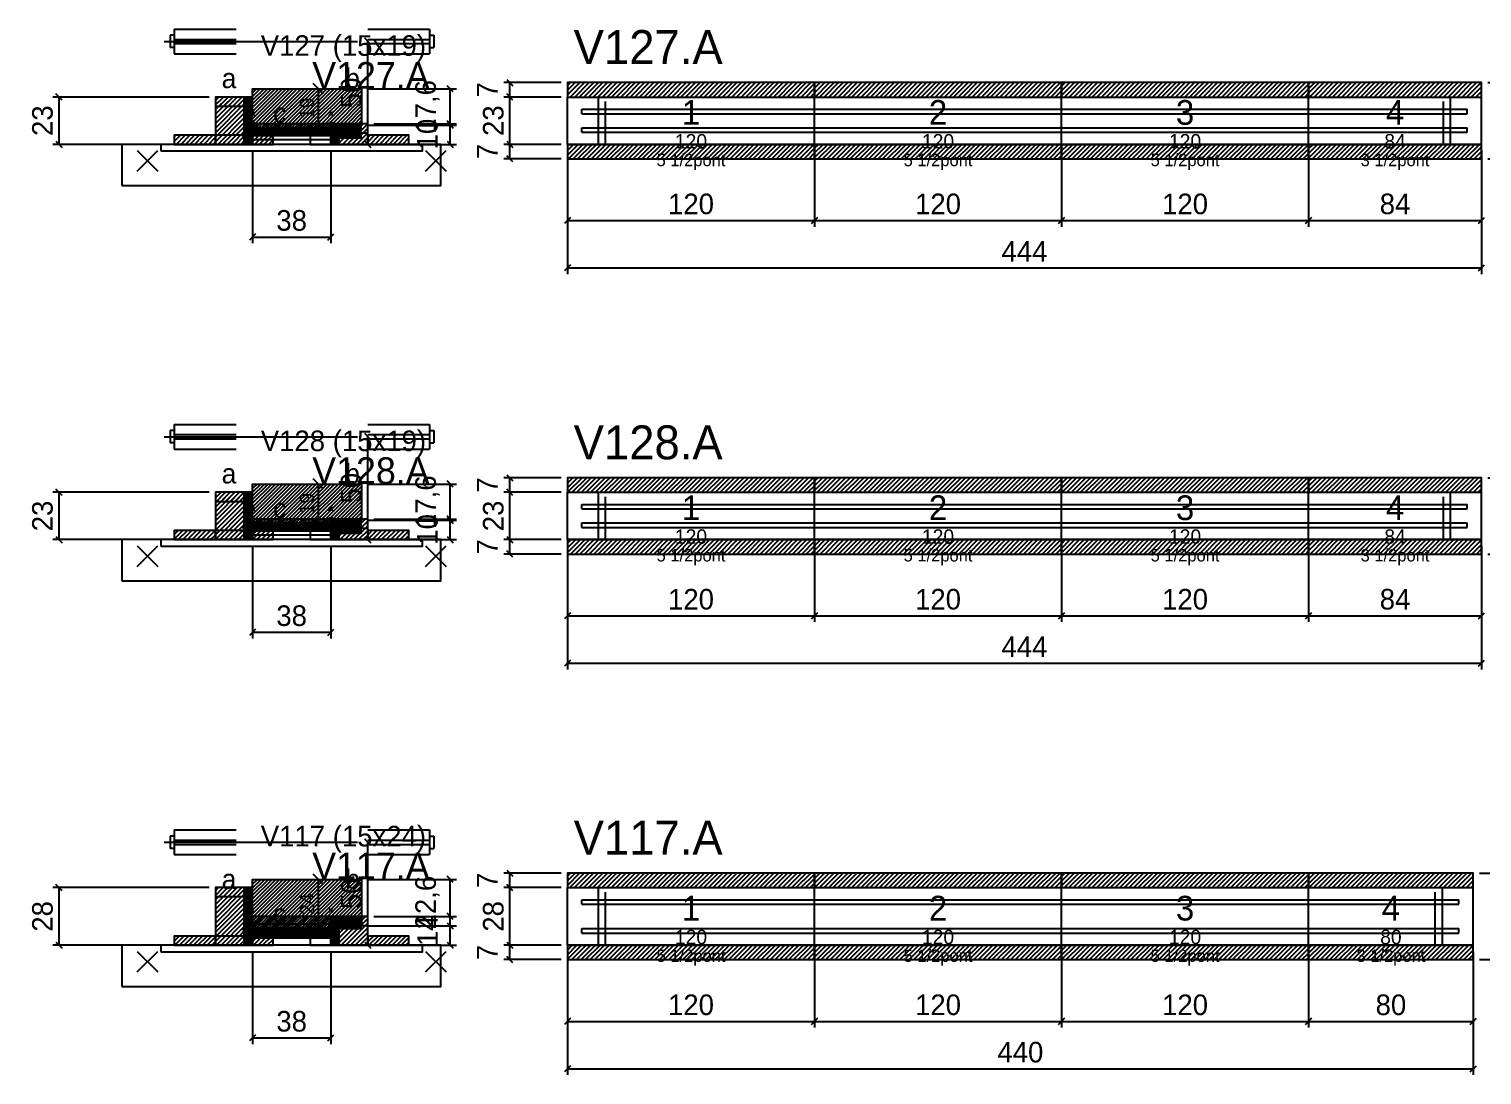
# Model space of a CAD drawing. Extents: x -72 to 3070, y -7480 to 1250.
# Drawn here: x -69 to 637, y -4717 to -4209 of the extents above; entities that cross this region are included whole.
import ezdxf
from ezdxf.enums import TextEntityAlignment as Align

# ---------------------------------------------------------------- set-up
doc = ezdxf.new("R2010")
doc.units = 0
for name, color, linetype in [('5', 5, 'Continuous'), ('BARRA_ANCORAGEM', 126, 'Continuous'), ('barrote', 126, 'Continuous'), ('CONCRETO', 251, 'Continuous'), ('COTA', 241, 'Continuous'), ('Cota Seção (2x)', 241, 'Continuous'), ('detalhes', 7, 'Continuous'), ('Hachura', 251, 'Continuous'), ('HACHURACONCRETO', 251, 'Continuous'), ('Madeira', 126, 'Continuous'), ('NOMENCLATURA', 7, 'Continuous'), ('Painéis', 200, 'Continuous'), ('presilha', 224, 'Continuous'), ('SARR_2.2x7', 40, 'Continuous'), ('SARR_3.5x7', 81, 'Continuous'), ('SARRAFO_2_2X7', 40, 'Continuous'), ('SCO-___-LAJ', 224, 'Continuous'), ('TENSOR', 224, 'Continuous'), ('texto', 7, 'Continuous'), ('Texto Seção', 7, 'Continuous')]:
    doc.layers.add(name, color=color, linetype=linetype)
doc.dimstyles.new('PAINEL', dxfattribs={"dimtxt": 10, "dimasz": 3, "dimexe": 3, "dimexo": 3, "dimgap": 3, "dimtad": 1, "dimblk": 'OBLIQUE', "dimblk1": 'OBLIQUE', "dimcen": 2.5, "dimclrd": 4, "dimclre": 4, "dimclrt": 240, "dimazin": 3, "dimtfac": 1, "dimtmove": 0, "dimatfit": 3})
doc.dimstyles.new('SECAO2X', dxfattribs={"dimtxt": 7, "dimasz": 5, "dimexe": 3, "dimexo": 3, "dimgap": 2, "dimtad": 3, "dimblk": 'OBLIQUE', "dimblk1": 'OBLIQUE', "dimcen": 2.5, "dimclrd": 4, "dimclre": 4, "dimclrt": 1, "dimazin": 3, "dimtfac": 1, "dimtmove": 0, "dimatfit": 3})

# ---------------------------------------------------------------- blocks, each defined once
blk = doc.blocks.new('PAR_ESQ')
for p, q in [((-1, -1), (1, 1)), ((-1, 1), (1, -1))]:
    blk.add_line(p, q)
blk = doc.blocks.new('PAR_FUNDO_ESQ')
for p, q in [((-1, -1), (1, 1)), ((-1, 1), (1, -1))]:
    blk.add_line(p, q)
blk = doc.blocks.new('PAR_FUNDO_DIR')
for p, q in [((-1, -1), (1, 1)), ((-1, 1), (1, -1))]:
    blk.add_line(p, q)
blk = doc.blocks.new('par_int_esq')
for p, q in [((-1, -1), (1, 1)), ((-1, 1), (1, -1))]:
    blk.add_line(p, q)
blk = doc.blocks.new('par_int_dir')
for p, q in [((-1, -1), (1, 1)), ((-1, 1), (1, -1))]:
    blk.add_line(p, q)
blk = doc.blocks.new('_OBLIQUE')
at = {"color": 0, "linetype": 'BYBLOCK'}
blk.add_line((-0.5, -0.5), (0.5, 0.5), dxfattribs=at)

msp = doc.modelspace()

# ---------------------------------------------------------------- hatches: boundary and pattern name
at = {"layer": 'COTA'}
h = msp.add_hatch(dxfattribs=at)
h.set_pattern_fill('ANSI31', scale=0.4)
h.paths.add_polyline_path([(40, -4257), (40, -4238), (93, -4238), (93, -4255.6), (78, -4255.6), (78, -4257)])
h = msp.add_hatch(dxfattribs=at)
h.set_pattern_fill('ANSI31', scale=0.5)
h.paths.add_polyline_path([(193, -4242), (313, -4242), (313, -4235), (193, -4235)])
h = msp.add_hatch(dxfattribs=at)
h.set_pattern_fill('ANSI31', scale=0.5)
h.paths.add_polyline_path([(313, -4242), (433, -4242), (433, -4235), (313, -4235)])
h = msp.add_hatch(dxfattribs=at)
h.set_pattern_fill('ANSI31', scale=0.5)
h.paths.add_polyline_path([(433, -4242), (553, -4242), (553, -4235), (433, -4235)])
h = msp.add_hatch(dxfattribs=at)
h.set_pattern_fill('ANSI31', scale=0.5)
h.paths.add_polyline_path([(553, -4242), (637, -4242), (637, -4235), (553, -4235)])
h = msp.add_hatch(dxfattribs=at)
h.set_pattern_fill('ANSI31', scale=0.5)
h.paths.add_polyline_path([(193, -4272), (313, -4272), (313, -4265), (193, -4265)])
h = msp.add_hatch(dxfattribs=at)
h.set_pattern_fill('ANSI31', scale=0.5)
h.paths.add_polyline_path([(313, -4272), (433, -4272), (433, -4265), (313, -4265)])
h = msp.add_hatch(dxfattribs=at)
h.set_pattern_fill('ANSI31', scale=0.5)
h.paths.add_polyline_path([(433, -4272), (553, -4272), (553, -4265), (433, -4265)])
h = msp.add_hatch(dxfattribs=at)
h.set_pattern_fill('ANSI31', scale=0.5)
h.paths.add_polyline_path([(553, -4272), (637, -4272), (637, -4265), (553, -4265)])
h = msp.add_hatch(dxfattribs=at)
h.set_pattern_fill('ANSI31', scale=0.4)
h.paths.add_polyline_path([(40, -4449), (40, -4430), (93, -4430), (93, -4447.6), (78, -4447.6), (78, -4449)])
h = msp.add_hatch(dxfattribs=at)
h.set_pattern_fill('ANSI31', scale=0.5)
h.paths.add_polyline_path([(193, -4434), (313, -4434), (313, -4427), (193, -4427)])
h = msp.add_hatch(dxfattribs=at)
h.set_pattern_fill('ANSI31', scale=0.5)
h.paths.add_polyline_path([(313, -4434), (433, -4434), (433, -4427), (313, -4427)])
h = msp.add_hatch(dxfattribs=at)
h.set_pattern_fill('ANSI31', scale=0.5)
h.paths.add_polyline_path([(433, -4434), (553, -4434), (553, -4427), (433, -4427)])
h = msp.add_hatch(dxfattribs=at)
h.set_pattern_fill('ANSI31', scale=0.5)
h.paths.add_polyline_path([(553, -4434), (637, -4434), (637, -4427), (553, -4427)])
h = msp.add_hatch(dxfattribs=at)
h.set_pattern_fill('ANSI31', scale=0.5)
h.paths.add_polyline_path([(193, -4464), (313, -4464), (313, -4457), (193, -4457)])
h = msp.add_hatch(dxfattribs=at)
h.set_pattern_fill('ANSI31', scale=0.5)
h.paths.add_polyline_path([(313, -4464), (433, -4464), (433, -4457), (313, -4457)])
h = msp.add_hatch(dxfattribs=at)
h.set_pattern_fill('ANSI31', scale=0.5)
h.paths.add_polyline_path([(433, -4464), (553, -4464), (553, -4457), (433, -4457)])
h = msp.add_hatch(dxfattribs=at)
h.set_pattern_fill('ANSI31', scale=0.5)
h.paths.add_polyline_path([(553, -4464), (637, -4464), (637, -4457), (553, -4457)])
h = msp.add_hatch(dxfattribs=at)
h.set_pattern_fill('ANSI31', scale=0.4)
h.paths.add_polyline_path([(40, -4646), (40, -4622), (93, -4622), (93, -4644.6), (78, -4644.6), (78, -4646)])
h = msp.add_hatch(dxfattribs=at)
h.set_pattern_fill('ANSI31', scale=0.5)
h.paths.add_polyline_path([(193, -4626), (313, -4626), (313, -4619), (193, -4619)])
h = msp.add_hatch(dxfattribs=at)
h.set_pattern_fill('ANSI31', scale=0.5)
h.paths.add_polyline_path([(313, -4626), (433, -4626), (433, -4619), (313, -4619)])
h = msp.add_hatch(dxfattribs=at)
h.set_pattern_fill('ANSI31', scale=0.5)
h.paths.add_polyline_path([(433, -4626), (553, -4626), (553, -4619), (433, -4619)])
h = msp.add_hatch(dxfattribs=at)
h.set_pattern_fill('ANSI31', scale=0.5)
h.paths.add_polyline_path([(553, -4626), (633, -4626), (633, -4619), (553, -4619)])
h = msp.add_hatch(dxfattribs=at)
h.set_pattern_fill('ANSI31', scale=0.5)
h.paths.add_polyline_path([(193, -4661), (313, -4661), (313, -4654), (193, -4654)])
h = msp.add_hatch(dxfattribs=at)
h.set_pattern_fill('ANSI31', scale=0.5)
h.paths.add_polyline_path([(313, -4661), (433, -4661), (433, -4654), (313, -4654)])
h = msp.add_hatch(dxfattribs=at)
h.set_pattern_fill('ANSI31', scale=0.5)
h.paths.add_polyline_path([(433, -4661), (553, -4661), (553, -4654), (433, -4654)])
h = msp.add_hatch(dxfattribs=at)
h.set_pattern_fill('ANSI31', scale=0.5)
h.paths.add_polyline_path([(553, -4661), (633, -4661), (633, -4654), (553, -4654)])
at = {"layer": 'Hachura'}
h = msp.add_hatch(dxfattribs=at)
h.set_pattern_fill('ANSI31', scale=0.5)
h.paths.add_polyline_path([(22, -4265), (36, -4265), (36, -4242), (22, -4242)])
h = msp.add_hatch(dxfattribs=at)
h.set_pattern_fill('ANSI31', scale=0.5)
h.paths.add_polyline_path([(22, -4246.4), (36, -4246.4), (36, -4242), (22, -4242)])
h = msp.add_hatch(dxfattribs=at)
h.set_pattern_fill('SOLID')
h.paths.add_polyline_path([(36, -4265), (40, -4265), (40, -4242), (36, -4242)])
h = msp.add_hatch(dxfattribs=at)
h.set_pattern_fill('SOLID')
h.paths.add_polyline_path([(78, -4265), (82, -4265), (82, -4255), (78, -4255)])
h = msp.add_hatch(dxfattribs=at)
h.set_pattern_fill('SOLID')
h.paths.add_polyline_path([(78, -4255), (93, -4255), (93, -4262), (78, -4262)])
h = msp.add_hatch(dxfattribs=at)
h.set_pattern_fill('ANSI31', scale=0.5)
h.paths.add_polyline_path([(82, -4265), (96, -4265), (96, -4255), (82, -4255)])
h = msp.add_hatch(dxfattribs=at)
h.set_pattern_fill('ANSI31', scale=0.5)
h.paths.add_polyline_path([(82, -4259.4), (96, -4259.4), (96, -4255), (82, -4255)])
h = msp.add_hatch(dxfattribs=at)
h.set_pattern_fill('ANSI31', scale=0.5)
h.paths.add_polyline_path([(2, -4265), (22, -4265), (22, -4260.6), (2, -4260.6)])
h = msp.add_hatch(dxfattribs=at)
h.set_pattern_fill('SOLID')
h.paths.add_polyline_path([(40, -4260.6), (78, -4260.6), (78, -4257), (40, -4257)])
h = msp.add_hatch(dxfattribs=at)
h.set_pattern_fill('ANSI31', scale=0.5)
h.paths.add_polyline_path([(40, -4265), (50, -4265), (50, -4260.6), (40, -4260.6)])
h = msp.add_hatch(dxfattribs=at)
h.set_pattern_fill('ANSI31', scale=0.5)
h.paths.add_polyline_path([(96, -4265), (116, -4265), (116, -4260.6), (96, -4260.6)])
h = msp.add_hatch(dxfattribs=at)
h.set_pattern_fill('ANSI31', scale=0.5)
h.paths.add_polyline_path([(22, -4457), (36, -4457), (36, -4434), (22, -4434)])
h = msp.add_hatch(dxfattribs=at)
h.set_pattern_fill('ANSI31', scale=0.5)
h.paths.add_polyline_path([(22, -4438.4), (36, -4438.4), (36, -4434), (22, -4434)])
h = msp.add_hatch(dxfattribs=at)
h.set_pattern_fill('SOLID')
h.paths.add_polyline_path([(36, -4457), (40, -4457), (40, -4434), (36, -4434)])
h = msp.add_hatch(dxfattribs=at)
h.set_pattern_fill('ANSI31', scale=0.5)
h.paths.add_polyline_path([(2, -4457), (22, -4457), (22, -4452.6), (2, -4452.6)])
h = msp.add_hatch(dxfattribs=at)
h.set_pattern_fill('SOLID')
h.paths.add_polyline_path([(40, -4452.6), (78, -4452.6), (78, -4449), (40, -4449)])
h = msp.add_hatch(dxfattribs=at)
h.set_pattern_fill('ANSI31', scale=0.5)
h.paths.add_polyline_path([(40, -4457), (50, -4457), (50, -4452.6), (40, -4452.6)])
h = msp.add_hatch(dxfattribs=at)
h.set_pattern_fill('SOLID')
h.paths.add_polyline_path([(78, -4457), (82, -4457), (82, -4447), (78, -4447)])
h = msp.add_hatch(dxfattribs=at)
h.set_pattern_fill('SOLID')
h.paths.add_polyline_path([(78, -4447), (93, -4447), (93, -4454), (78, -4454)])
h = msp.add_hatch(dxfattribs=at)
h.set_pattern_fill('ANSI31', scale=0.5)
h.paths.add_polyline_path([(82, -4457), (96, -4457), (96, -4447), (82, -4447)])
h = msp.add_hatch(dxfattribs=at)
h.set_pattern_fill('ANSI31', scale=0.5)
h.paths.add_polyline_path([(82, -4451.4), (96, -4451.4), (96, -4447), (82, -4447)])
h = msp.add_hatch(dxfattribs=at)
h.set_pattern_fill('ANSI31', scale=0.5)
h.paths.add_polyline_path([(96, -4457), (116, -4457), (116, -4452.6), (96, -4452.6)])
h = msp.add_hatch(dxfattribs=at)
h.set_pattern_fill('ANSI31', scale=0.5)
h.paths.add_polyline_path([(22, -4654), (36, -4654), (36, -4626), (22, -4626)])
h = msp.add_hatch(dxfattribs=at)
h.set_pattern_fill('ANSI31', scale=0.5)
h.paths.add_polyline_path([(22, -4630.4), (36, -4630.4), (36, -4626), (22, -4626)])
h = msp.add_hatch(dxfattribs=at)
h.set_pattern_fill('SOLID')
h.paths.add_polyline_path([(36, -4654), (40, -4654), (40, -4626), (36, -4626)])
h = msp.add_hatch(dxfattribs=at)
h.set_pattern_fill('SOLID')
h.paths.add_polyline_path([(78, -4654), (82, -4654), (82, -4640), (78, -4640)])
h = msp.add_hatch(dxfattribs=at)
h.set_pattern_fill('SOLID')
h.paths.add_polyline_path([(78, -4640), (93, -4640), (93, -4646), (78, -4646)])
h = msp.add_hatch(dxfattribs=at)
h.set_pattern_fill('ANSI31', scale=0.5)
h.paths.add_polyline_path([(82, -4654), (96, -4654), (96, -4640), (82, -4640)])
h = msp.add_hatch(dxfattribs=at)
h.set_pattern_fill('ANSI31', scale=0.5)
h.paths.add_polyline_path([(82, -4644.4), (96, -4644.4), (96, -4640), (82, -4640)])
h = msp.add_hatch(dxfattribs=at)
h.set_pattern_fill('ANSI31', scale=0.5)
h.paths.add_polyline_path([(2, -4654), (22, -4654), (22, -4649.6), (2, -4649.6)])
h = msp.add_hatch(dxfattribs=at)
h.set_pattern_fill('SOLID')
h.paths.add_polyline_path([(40, -4649.6), (78, -4649.6), (78, -4646), (40, -4646)])
h = msp.add_hatch(dxfattribs=at)
h.set_pattern_fill('ANSI31', scale=0.5)
h.paths.add_polyline_path([(40, -4654), (50, -4654), (50, -4649.6), (40, -4649.6)])
h = msp.add_hatch(dxfattribs=at)
h.set_pattern_fill('ANSI31', scale=0.5)
h.paths.add_polyline_path([(96, -4654), (116, -4654), (116, -4649.6), (96, -4649.6)])
at = {"layer": 'HACHURACONCRETO'}
h = msp.add_hatch(dxfattribs=at)
h.set_pattern_fill('ANSI31', scale=0.3)
h.paths.add_polyline_path([(40, -4260.6), (78, -4260.6), (78, -4255), (40, -4255)])
h = msp.add_hatch(dxfattribs=at)
h.set_pattern_fill('ANSI31', scale=0.3)
h.paths.add_polyline_path([(40, -4452.6), (78, -4452.6), (78, -4447), (40, -4447)])
h = msp.add_hatch(dxfattribs=at)
h.set_pattern_fill('ANSI31', scale=0.3)
h.paths.add_polyline_path([(40, -4649.6), (78, -4649.6), (78, -4640), (40, -4640)])

# ---------------------------------------------------------------- linework, layer by layer
for p, q in [((0, -4212), (0, -4218)), ((2, -4212), (0, -4212)), ((2, -4209), (32, -4209)), ((2, -4209), (2, -4221)), ((96, -4209), (126, -4209)), ((126, -4209), (126, -4221)), ((126, -4212), (128, -4212)), ((128, -4212), (128, -4218)), ((2, -4218), (0, -4218)), ((2, -4214), (32, -4214)), ((2, -4216), (32, -4216)), ((96, -4214), (126, -4214)), ((96, -4216), (126, -4216)), ((126, -4218), (128, -4218)), ((2, -4221), (32, -4221)), ((96, -4221), (126, -4221)), ((0, -4404), (0, -4410)), ((2, -4404), (0, -4404)), ((2, -4401), (32, -4401)), ((2, -4401), (2, -4413)), ((96, -4401), (126, -4401)), ((126, -4401), (126, -4413)), ((126, -4404), (128, -4404)), ((128, -4404), (128, -4410)), ((2, -4410), (0, -4410)), ((2, -4406), (32, -4406)), ((2, -4408), (32, -4408)), ((96, -4406), (126, -4406)), ((96, -4408), (126, -4408)), ((126, -4410), (128, -4410)), ((2, -4413), (32, -4413)), ((96, -4413), (126, -4413)), ((0, -4601), (0, -4607)), ((2, -4601), (0, -4601)), ((2, -4598), (32, -4598)), ((2, -4598), (2, -4610)), ((96, -4598), (126, -4598)), ((126, -4598), (126, -4610)), ((126, -4601), (128, -4601)), ((128, -4601), (128, -4607)), ((2, -4607), (0, -4607)), ((2, -4603), (32, -4603)), ((2, -4605), (32, -4605)), ((96, -4603), (126, -4603)), ((96, -4605), (126, -4605)), ((126, -4607), (128, -4607)), ((2, -4610), (32, -4610)), ((96, -4610), (126, -4610))]:
    msp.add_line(p, q)
at = {"layer": 'BARRA_ANCORAGEM'}
for p, q in [((40, -4257.3), (78, -4257.3)), ((40, -4259.3), (40, -4257.3)), ((40, -4259.3), (78, -4259.3)), ((40, -4260.7), (78, -4260.7)), ((40, -4262.7), (40, -4260.7)), ((40, -4262.7), (78, -4262.7)), ((78, -4259.3), (78, -4257.3)), ((78, -4262.7), (78, -4260.7)), ((40, -4449.3), (78, -4449.3)), ((40, -4451.3), (40, -4449.3)), ((40, -4451.3), (78, -4451.3)), ((40, -4452.7), (78, -4452.7)), ((40, -4454.7), (40, -4452.7)), ((78, -4451.3), (78, -4449.3)), ((78, -4454.7), (78, -4452.7)), ((40, -4454.7), (78, -4454.7)), ((40, -4643.62), (78, -4643.62)), ((40, -4645.62), (40, -4643.62)), ((78, -4645.62), (78, -4643.62)), ((40, -4645.62), (78, -4645.62)), ((40, -4648.38), (78, -4648.38)), ((40, -4650.38), (40, -4648.38)), ((40, -4650.38), (78, -4650.38)), ((78, -4650.38), (78, -4648.38))]:
    msp.add_line(p, q, dxfattribs=at)
at = {"layer": 'barrote'}
for points in [[(-23.5, -4285), (131.5, -4285), (131.5, -4265), (-23.5, -4265)], [(-23.5, -4477), (131.5, -4477), (131.5, -4457), (-23.5, -4457)], [(-23.5, -4674), (131.5, -4674), (131.5, -4654), (-23.5, -4654)]]:
    msp.add_lwpolyline(points, close=True, dxfattribs=at)
at = {"layer": 'CONCRETO'}
for points in [[(40, -4257), (40, -4238), (93, -4238), (93, -4255.6), (78, -4255.6), (78, -4257)], [(40, -4449), (40, -4430), (93, -4430), (93, -4447.6), (78, -4447.6), (78, -4449)], [(40, -4646), (40, -4622), (93, -4622), (93, -4644.6), (78, -4644.6), (78, -4646)]]:
    msp.add_lwpolyline(points, close=True, dxfattribs=at)
at = {"layer": 'HACHURACONCRETO'}
for points in [[(40, -4260.6), (78, -4260.6), (78, -4255), (40, -4255)], [(40, -4452.6), (78, -4452.6), (78, -4447), (40, -4447)], [(40, -4649.6), (78, -4649.6), (78, -4640), (40, -4640)]]:
    msp.add_lwpolyline(points, close=True, dxfattribs=at)
at = {"layer": 'Madeira'}
for points in [[(22, -4265), (36, -4265), (36, -4242), (22, -4242)], [(22, -4246.4), (36, -4246.4), (36, -4242), (22, -4242)], [(82, -4265), (96, -4265), (96, -4255), (82, -4255)], [(82, -4259.4), (96, -4259.4), (96, -4255), (82, -4255)], [(2, -4265), (22, -4265), (22, -4260.6), (2, -4260.6)], [(22, -4265), (36, -4265), (36, -4260.6), (22, -4260.6)], [(40, -4265), (50, -4265), (50, -4260.6), (40, -4260.6)], [(68, -4265), (78, -4265), (78, -4260.6), (68, -4260.6)], [(96, -4265), (116, -4265), (116, -4260.6), (96, -4260.6)], [(22, -4457), (36, -4457), (36, -4434), (22, -4434)], [(22, -4438.4), (36, -4438.4), (36, -4434), (22, -4434)], [(2, -4457), (22, -4457), (22, -4452.6), (2, -4452.6)], [(22, -4457), (36, -4457), (36, -4452.6), (22, -4452.6)], [(40, -4457), (50, -4457), (50, -4452.6), (40, -4452.6)], [(68, -4457), (78, -4457), (78, -4452.6), (68, -4452.6)], [(82, -4457), (96, -4457), (96, -4447), (82, -4447)], [(82, -4451.4), (96, -4451.4), (96, -4447), (82, -4447)], [(96, -4457), (116, -4457), (116, -4452.6), (96, -4452.6)], [(22, -4654), (36, -4654), (36, -4626), (22, -4626)], [(22, -4630.4), (36, -4630.4), (36, -4626), (22, -4626)], [(82, -4654), (96, -4654), (96, -4640), (82, -4640)], [(82, -4644.4), (96, -4644.4), (96, -4640), (82, -4640)], [(2, -4654), (22, -4654), (22, -4649.6), (2, -4649.6)], [(22, -4654), (36, -4654), (36, -4649.6), (22, -4649.6)], [(40, -4654), (50, -4654), (50, -4649.6), (40, -4649.6)], [(68, -4654), (78, -4654), (78, -4649.6), (68, -4649.6)], [(96, -4654), (116, -4654), (116, -4649.6), (96, -4649.6)]]:
    msp.add_lwpolyline(points, close=True, dxfattribs=at)
at = {"layer": 'Painéis'}
for p, q in [((193, -4242), (313, -4242)), ((193, -4265), (193, -4242)), ((313, -4265), (313, -4242)), ((313, -4265), (313, -4242)), ((313, -4242), (433, -4242)), ((313, -4265), (313, -4242)), ((433, -4265), (433, -4242)), ((433, -4265), (433, -4242)), ((433, -4242), (553, -4242)), ((433, -4265), (433, -4242)), ((553, -4265), (553, -4242)), ((553, -4265), (553, -4242)), ((553, -4242), (637, -4242)), ((553, -4265), (553, -4242)), ((637, -4265), (637, -4242)), ((193, -4265), (313, -4265)), ((313, -4265), (433, -4265)), ((433, -4265), (553, -4265)), ((553, -4265), (637, -4265)), ((193, -4434), (313, -4434)), ((193, -4457), (193, -4434)), ((313, -4457), (313, -4434)), ((313, -4457), (313, -4434)), ((313, -4434), (433, -4434)), ((313, -4457), (313, -4434)), ((433, -4457), (433, -4434)), ((433, -4457), (433, -4434)), ((433, -4434), (553, -4434)), ((433, -4457), (433, -4434)), ((553, -4457), (553, -4434)), ((553, -4457), (553, -4434)), ((553, -4434), (637, -4434)), ((553, -4457), (553, -4434)), ((637, -4457), (637, -4434)), ((193, -4457), (313, -4457)), ((313, -4457), (433, -4457)), ((433, -4457), (553, -4457)), ((553, -4457), (637, -4457)), ((193, -4626), (313, -4626)), ((193, -4654), (193, -4626)), ((313, -4654), (313, -4626)), ((313, -4654), (313, -4626)), ((313, -4626), (433, -4626)), ((313, -4654), (313, -4626)), ((433, -4654), (433, -4626)), ((433, -4654), (433, -4626)), ((433, -4626), (553, -4626)), ((433, -4654), (433, -4626)), ((553, -4654), (553, -4626)), ((553, -4654), (553, -4626)), ((553, -4626), (633, -4626)), ((553, -4654), (553, -4626)), ((633, -4654), (633, -4626)), ((193, -4654), (313, -4654)), ((313, -4654), (433, -4654)), ((433, -4654), (553, -4654)), ((553, -4654), (633, -4654))]:
    msp.add_line(p, q, dxfattribs=at)
for points in [[(36, -4265), (40, -4265), (40, -4242), (36, -4242)], [(78, -4265), (82, -4265), (82, -4255), (78, -4255)], [(78, -4255), (93, -4255), (93, -4255.6), (78, -4255.6)], [(40, -4260.6), (78, -4260.6), (78, -4257), (40, -4257)], [(36, -4457), (40, -4457), (40, -4434), (36, -4434)], [(40, -4452.6), (78, -4452.6), (78, -4449), (40, -4449)], [(78, -4457), (82, -4457), (82, -4447), (78, -4447)], [(78, -4447), (93, -4447), (93, -4447.6), (78, -4447.6)], [(36, -4654), (40, -4654), (40, -4626), (36, -4626)], [(78, -4654), (82, -4654), (82, -4640), (78, -4640)], [(78, -4640), (93, -4640), (93, -4644.6), (78, -4644.6)], [(40, -4649.6), (78, -4649.6), (78, -4646), (40, -4646)]]:
    msp.add_lwpolyline(points, close=True, dxfattribs=at)
at = {"layer": 'presilha'}
for p, q in [((-16, -4278), (-6, -4268)), ((-16, -4268), (-6, -4278)), ((124, -4278), (134, -4268)), ((124, -4268), (134, -4278)), ((-16, -4470), (-6, -4460)), ((-16, -4460), (-6, -4470)), ((124, -4470), (134, -4460)), ((124, -4460), (134, -4470)), ((-16, -4667), (-6, -4657)), ((-16, -4657), (-6, -4667)), ((124, -4667), (134, -4657)), ((124, -4657), (134, -4667))]:
    msp.add_line(p, q, dxfattribs=at)
at = {"layer": 'SARR_2.2x7'}
for p, q in [((200, -4247.9), (313, -4247.9)), ((200, -4250.1), (200, -4247.9)), ((313, -4250.1), (313, -4247.9)), ((313, -4247.9), (433, -4247.9)), ((313, -4250.1), (313, -4247.9)), ((433, -4250.1), (433, -4247.9)), ((433, -4247.9), (553, -4247.9)), ((433, -4250.1), (433, -4247.9)), ((553, -4250.1), (553, -4247.9)), ((553, -4247.9), (630, -4247.9)), ((553, -4250.1), (553, -4247.9)), ((630, -4250.1), (630, -4247.9)), ((200, -4250.1), (313, -4250.1)), ((313, -4250.1), (433, -4250.1)), ((433, -4250.1), (553, -4250.1)), ((553, -4250.1), (630, -4250.1)), ((200, -4256.9), (313, -4256.9)), ((200, -4259.1), (200, -4256.9)), ((200, -4259.1), (313, -4259.1)), ((313, -4259.1), (313, -4256.9)), ((313, -4256.9), (433, -4256.9)), ((313, -4259.1), (313, -4256.9)), ((313, -4259.1), (433, -4259.1)), ((433, -4259.1), (433, -4256.9)), ((433, -4256.9), (553, -4256.9)), ((433, -4259.1), (433, -4256.9)), ((433, -4259.1), (553, -4259.1)), ((553, -4259.1), (553, -4256.9)), ((553, -4256.9), (630, -4256.9)), ((553, -4259.1), (553, -4256.9)), ((553, -4259.1), (630, -4259.1)), ((630, -4259.1), (630, -4256.9)), ((200, -4439.9), (313, -4439.9)), ((200, -4442.1), (200, -4439.9)), ((200, -4442.1), (313, -4442.1)), ((313, -4442.1), (313, -4439.9)), ((313, -4439.9), (433, -4439.9)), ((313, -4442.1), (313, -4439.9)), ((313, -4442.1), (433, -4442.1)), ((433, -4442.1), (433, -4439.9)), ((433, -4439.9), (553, -4439.9)), ((433, -4442.1), (433, -4439.9)), ((433, -4442.1), (553, -4442.1)), ((553, -4442.1), (553, -4439.9)), ((553, -4439.9), (630, -4439.9)), ((553, -4442.1), (553, -4439.9)), ((553, -4442.1), (630, -4442.1)), ((630, -4442.1), (630, -4439.9)), ((200, -4448.9), (313, -4448.9)), ((200, -4451.1), (200, -4448.9)), ((200, -4451.1), (313, -4451.1)), ((313, -4451.1), (313, -4448.9)), ((313, -4448.9), (433, -4448.9)), ((313, -4451.1), (313, -4448.9)), ((313, -4451.1), (433, -4451.1)), ((433, -4451.1), (433, -4448.9)), ((433, -4448.9), (553, -4448.9)), ((433, -4451.1), (433, -4448.9)), ((433, -4451.1), (553, -4451.1)), ((553, -4451.1), (553, -4448.9)), ((553, -4448.9), (630, -4448.9)), ((553, -4451.1), (553, -4448.9)), ((553, -4451.1), (630, -4451.1)), ((630, -4451.1), (630, -4448.9)), ((200, -4631.9), (313, -4631.9)), ((200, -4634.1), (200, -4631.9)), ((200, -4634.1), (313, -4634.1)), ((313, -4634.1), (313, -4631.9)), ((313, -4631.9), (433, -4631.9)), ((313, -4634.1), (313, -4631.9)), ((313, -4634.1), (433, -4634.1)), ((433, -4634.1), (433, -4631.9)), ((433, -4631.9), (553, -4631.9)), ((433, -4634.1), (433, -4631.9)), ((433, -4634.1), (553, -4634.1)), ((553, -4634.1), (553, -4631.9)), ((553, -4631.9), (626, -4631.9)), ((553, -4634.1), (553, -4631.9)), ((553, -4634.1), (626, -4634.1)), ((626, -4634.1), (626, -4631.9)), ((200, -4645.9), (313, -4645.9)), ((200, -4648.1), (200, -4645.9)), ((200, -4648.1), (313, -4648.1)), ((313, -4648.1), (313, -4645.9)), ((313, -4645.9), (433, -4645.9)), ((313, -4648.1), (313, -4645.9)), ((313, -4648.1), (433, -4648.1)), ((433, -4648.1), (433, -4645.9)), ((433, -4645.9), (553, -4645.9)), ((433, -4648.1), (433, -4645.9)), ((433, -4648.1), (553, -4648.1)), ((553, -4648.1), (553, -4645.9)), ((553, -4645.9), (626, -4645.9)), ((553, -4648.1), (553, -4645.9)), ((553, -4648.1), (626, -4648.1)), ((626, -4648.1), (626, -4645.9))]:
    msp.add_line(p, q, dxfattribs=at)
at = {"layer": 'SARR_3.5x7'}
for p, q in [((208, -4265), (208, -4242)), ((211.5, -4265), (211.5, -4244.2)), ((618.5, -4265), (618.5, -4244.2)), ((622, -4265), (622, -4242)), ((208, -4265), (211.5, -4265)), ((618.5, -4265), (622, -4265)), ((208, -4457), (208, -4434)), ((211.5, -4457), (211.5, -4436.2)), ((618.5, -4457), (618.5, -4436.2)), ((622, -4457), (622, -4434)), ((208, -4457), (211.5, -4457)), ((618.5, -4457), (622, -4457)), ((208, -4654), (208, -4626)), ((211.5, -4654), (211.5, -4628.2)), ((614.5, -4654), (614.5, -4628.2)), ((618, -4654), (618, -4626)), ((208, -4654), (211.5, -4654)), ((614.5, -4654), (618, -4654))]:
    msp.add_line(p, q, dxfattribs=at)
at = {"layer": 'SARRAFO_2_2X7'}
for p, q in [((36, -4251.2), (36, -4246.8)), ((36, -4246.8), (40, -4246.8)), ((40, -4251.2), (40, -4246.8)), ((36, -4251.2), (40, -4251.2)), ((36, -4260.2), (36, -4255.8)), ((36, -4255.8), (40, -4255.8)), ((40, -4260.2), (40, -4255.8)), ((36, -4260.2), (40, -4260.2)), ((78, -4262.2), (78, -4257.8)), ((78, -4257.8), (82, -4257.8)), ((78, -4262.2), (82, -4262.2)), ((82, -4262.2), (82, -4257.8)), ((36, -4443.2), (36, -4438.8)), ((36, -4438.8), (40, -4438.8)), ((40, -4443.2), (40, -4438.8)), ((36, -4443.2), (40, -4443.2)), ((36, -4452.2), (36, -4447.8)), ((36, -4447.8), (40, -4447.8)), ((36, -4452.2), (40, -4452.2)), ((40, -4452.2), (40, -4447.8)), ((78, -4454.2), (78, -4449.8)), ((78, -4449.8), (82, -4449.8)), ((82, -4454.2), (82, -4449.8)), ((78, -4454.2), (82, -4454.2)), ((36, -4635.2), (36, -4630.8)), ((36, -4630.8), (40, -4630.8)), ((36, -4635.2), (40, -4635.2)), ((40, -4635.2), (40, -4630.8)), ((78, -4647.2), (78, -4642.8)), ((78, -4642.8), (82, -4642.8)), ((82, -4647.2), (82, -4642.8)), ((36, -4649.2), (36, -4644.8)), ((36, -4644.8), (40, -4644.8)), ((36, -4649.2), (40, -4649.2)), ((40, -4649.2), (40, -4644.8)), ((78, -4651.2), (78, -4646.8)), ((78, -4646.8), (82, -4646.8)), ((78, -4647.2), (82, -4647.2)), ((82, -4651.2), (82, -4646.8)), ((78, -4651.2), (82, -4651.2))]:
    msp.add_line(p, q, dxfattribs=at)
at = {"layer": 'SCO-___-LAJ'}
for points in [[(193, -4242), (313, -4242), (313, -4235), (193, -4235)], [(313, -4242), (433, -4242), (433, -4235), (313, -4235)], [(433, -4242), (553, -4242), (553, -4235), (433, -4235)], [(553, -4242), (637, -4242), (637, -4235), (553, -4235)], [(-4.5, -4268.2), (122.5, -4268.2), (122.5, -4265), (-4.5, -4265)], [(193, -4272), (313, -4272), (313, -4265), (193, -4265)], [(313, -4272), (433, -4272), (433, -4265), (313, -4265)], [(433, -4272), (553, -4272), (553, -4265), (433, -4265)], [(553, -4272), (637, -4272), (637, -4265), (553, -4265)], [(193, -4434), (313, -4434), (313, -4427), (193, -4427)], [(313, -4434), (433, -4434), (433, -4427), (313, -4427)], [(433, -4434), (553, -4434), (553, -4427), (433, -4427)], [(553, -4434), (637, -4434), (637, -4427), (553, -4427)], [(-4.5, -4460.2), (122.5, -4460.2), (122.5, -4457), (-4.5, -4457)], [(193, -4464), (313, -4464), (313, -4457), (193, -4457)], [(313, -4464), (433, -4464), (433, -4457), (313, -4457)], [(433, -4464), (553, -4464), (553, -4457), (433, -4457)], [(553, -4464), (637, -4464), (637, -4457), (553, -4457)], [(193, -4626), (313, -4626), (313, -4619), (193, -4619)], [(313, -4626), (433, -4626), (433, -4619), (313, -4619)], [(433, -4626), (553, -4626), (553, -4619), (433, -4619)], [(553, -4626), (633, -4626), (633, -4619), (553, -4619)], [(-4.5, -4657.2), (122.5, -4657.2), (122.5, -4654), (-4.5, -4654)], [(193, -4661), (313, -4661), (313, -4654), (193, -4654)], [(313, -4661), (433, -4661), (433, -4654), (313, -4654)], [(433, -4661), (553, -4661), (553, -4654), (433, -4654)], [(553, -4661), (633, -4661), (633, -4654), (553, -4654)]]:
    msp.add_lwpolyline(points, close=True, dxfattribs=at)
at = {"layer": 'TENSOR'}
for p, q in [((-3, -4215), (91, -4215)), ((-3, -4407), (91, -4407)), ((-3, -4604), (91, -4604))]:
    msp.add_line(p, q, dxfattribs=at)

# ---------------------------------------------------------------- block references
at = {"layer": 'Painéis'}
for name, p in [('par_int_esq', (40, -4250)), ('PAR_FUNDO_ESQ', (40, -4255)), ('par_int_dir', (78, -4250)), ('PAR_FUNDO_DIR', (78, -4255)), ('PAR_ESQ', (36, -4260)), ('par_int_esq', (40, -4442)), ('PAR_FUNDO_ESQ', (40, -4447)), ('par_int_dir', (78, -4442)), ('PAR_FUNDO_DIR', (78, -4447)), ('PAR_ESQ', (36, -4452)), ('par_int_esq', (40, -4637)), ('par_int_dir', (78, -4637)), ('PAR_FUNDO_ESQ', (40, -4644)), ('PAR_FUNDO_DIR', (78, -4644)), ('PAR_ESQ', (36, -4647))]:
    msp.add_blockref(name, p, dxfattribs=at)

# ---------------------------------------------------------------- texts
at = {"layer": '5'}
for s, height, p in [('1', 12, (253, -4249.5)), ('2', 12, (373, -4249.5)), ('3', 12, (493, -4249.5)), ('4', 12, (595, -4249.5)), ('120', 7, (253, -4263.5)), ('120', 7, (373, -4263.5)), ('120', 7, (493, -4263.5)), ('84', 7, (595, -4263.5)), ('1', 12, (253, -4441.5)), ('2', 12, (373, -4441.5)), ('3', 12, (493, -4441.5)), ('4', 12, (595, -4441.5)), ('120', 7, (253, -4455.5)), ('120', 7, (373, -4455.5)), ('120', 7, (493, -4455.5)), ('84', 7, (595, -4455.5)), ('2', 12, (373, -4636)), ('3', 12, (493, -4636)), ('1', 12, (253, -4636)), ('4', 12, (593, -4636)), ('120', 7, (253, -4650)), ('120', 7, (373, -4650)), ('120', 7, (493, -4650)), ('80', 7, (593, -4650))]:
    msp.add_text(s, height=height, dxfattribs=at).set_placement(p, align=Align.MIDDLE_CENTER)
at = {"layer": 'detalhes'}
for s, p in [('b', (85, -4237.7)), ('a', (25, -4237.7)), ('c', (50, -4254.5)), ('a', (25, -4429.7)), ('b', (85, -4429.7)), ('c', (50, -4446.5)), ('a', (25, -4626.7)), ('b', (85, -4626.7)), ('c', (50, -4643.5))]:
    msp.add_text(s, height=9.6, dxfattribs=at).set_placement(p)
at = {"layer": 'NOMENCLATURA'}
for s, p in [('V127.A', (196, -4226)), ('V128.A', (196, -4418)), ('V117.A', (196, -4610))]:
    msp.add_text(s, height=16.5, dxfattribs=at).set_placement(p)
at = {"layer": 'texto', "char_height": 6, "attachment_point": 5}
for s, insert in [('5 1/2pont', (253, -4273.5)), ('5 1/2pont', (373, -4273.5)), ('5 1/2pont', (493, -4273.5)), ('3 1/2pont', (595, -4273.5)), ('5 1/2pont', (253, -4465.5)), ('5 1/2pont', (373, -4465.5)), ('5 1/2pont', (493, -4465.5)), ('3 1/2pont', (595, -4465.5)), ('5 1/2pont', (253, -4660)), ('5 1/2pont', (373, -4660)), ('5 1/2pont', (493, -4660)), ('3 1/2pont', (593, -4660))]:
    msp.add_mtext(s, dxfattribs=dict(at, insert=insert))
at = {"layer": 'Texto Seção'}
for s, height, p in [('V127 (15x19)', 10, (44, -4222)), ('V127.A', 13, (69, -4238)), ('V128 (15x19)', 10, (44, -4414)), ('V128.A', 13, (69, -4430)), ('V117 (15x24)', 10, (44, -4606)), ('V117.A', 13, (69, -4622))]:
    msp.add_text(s, height=height, dxfattribs=at).set_placement(p)

# ---------------------------------------------------------------- dimensions: what is measured, and where the dimension line sits
at = {"layer": 'COTA'}
for base, p1, p2 in [((96, -4265), (96, -4265), (96, -4215)), ((136, -4255.6), (93, -4255.6), (93, -4238)), ((165, -4242), (193, -4242), (193, -4235)), ((665, -4272), (637, -4272), (637, -4235)), ((-54, -4265), (2, -4265), (22, -4242)), ((165, -4265), (193, -4265), (193, -4242)), ((136, -4265), (96, -4265), (96, -4255)), ((165, -4272), (193, -4272), (193, -4265)), ((96, -4457), (96, -4457), (96, -4407)), ((136, -4447.6), (93, -4447.6), (93, -4430)), ((165, -4434), (193, -4434), (193, -4427)), ((665, -4464), (637, -4464), (637, -4427)), ((-54, -4457), (2, -4457), (22, -4434)), ((165, -4457), (193, -4457), (193, -4434)), ((136, -4457), (96, -4457), (96, -4447)), ((165, -4464), (193, -4464), (193, -4457)), ((96, -4654), (96, -4654), (96, -4604)), ((136, -4644.6), (93, -4644.6), (93, -4622)), ((165, -4626), (193, -4626), (193, -4619)), ((661, -4661), (633, -4661), (633, -4619)), ((-54, -4654), (2, -4654), (22, -4626)), ((165, -4654), (193, -4654), (193, -4626)), ((136, -4654), (96, -4654), (96, -4640)), ((165, -4661), (193, -4661), (193, -4654))]:
    msp.add_linear_dim(base=base, p1=p1, p2=p2, angle=90, dimstyle='PAINEL', dxfattribs=at).render()
for base, p1, p2 in [((40, -4310), (40, -4265), (78, -4265)), ((193, -4302), (193, -4265), (313, -4265)), ((193, -4325), (193, -4265), (637, -4265)), ((313, -4302), (313, -4265), (433, -4265)), ((433, -4302), (433, -4265), (553, -4265)), ((553, -4302), (553, -4265), (637, -4265)), ((40, -4502), (40, -4457), (78, -4457)), ((193, -4494), (193, -4457), (313, -4457)), ((193, -4517), (193, -4457), (637, -4457)), ((313, -4494), (313, -4457), (433, -4457)), ((433, -4494), (433, -4457), (553, -4457)), ((553, -4494), (553, -4457), (637, -4457)), ((40, -4699), (40, -4654), (78, -4654)), ((193, -4691), (193, -4654), (313, -4654)), ((193, -4714), (193, -4654), (633, -4654)), ((313, -4691), (313, -4654), (433, -4654)), ((433, -4691), (433, -4654), (553, -4654)), ((553, -4691), (553, -4654), (633, -4654))]:
    msp.add_linear_dim(base=base, p1=p1, p2=p2, dimstyle='PAINEL', dxfattribs=at).render()
at = {"layer": 'Cota Seção (2x)'}
for base, p1, p2 in [((72, -4257), (40, -4257), (40, -4238)), ((72, -4449), (40, -4449), (40, -4430)), ((72, -4646), (40, -4646), (40, -4622))]:
    msp.add_linear_dim(base=base, p1=p1, p2=p2, angle=90, dimstyle='SECAO2X', dxfattribs=at).render()

doc.saveas('drawing.dxf')
